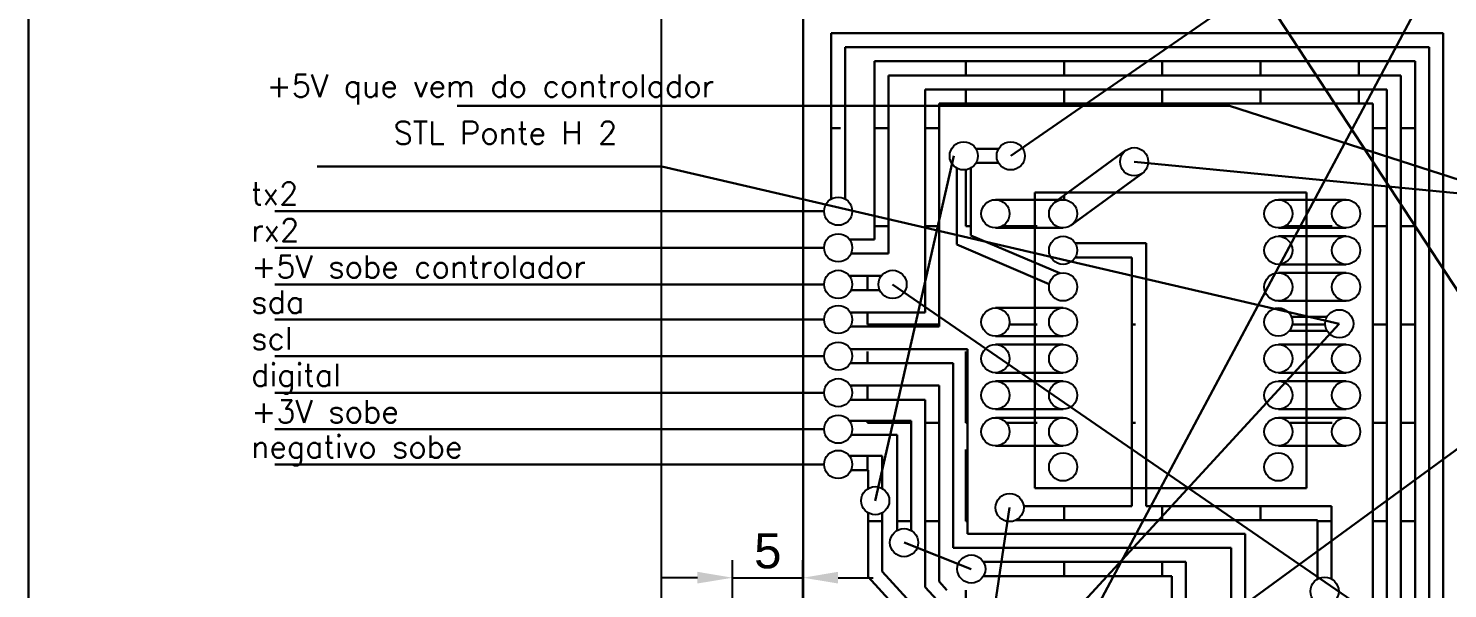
# Model space of a CAD drawing. Header units: millimetres. Extents: x -2700 to -2171, y -729 to -455.
# Drawn here: x -2700 to -2599.1, y -556.6 to -516.8 of the extents above; entities that cross this region are included whole.
import ezdxf

# ---------------------------------------------------------------- set-up
doc = ezdxf.new("R2010")
doc.units = ezdxf.units.MM
doc.styles.add('200-R060', font='romans.shx', dxfattribs={"height": 30})
doc.styles.get("Standard").update_dxf_attribs({"font": 'arial.ttf'})
doc.dimstyles.new('ISO-25', dxfattribs={"dimtxt": 2.5, "dimasz": 2.5, "dimexe": 1.25, "dimexo": 0.625, "dimtad": 1, "dimtxsty": 'Standard', "dimcen": 2.5, "dimadec": 0, "dimazin": 0, "dimtfac": 1, "dimtmove": 0, "dimatfit": 3, "dimfxl": 1, "dimarcsym": 0})
pattern_1 = [(0, (0, 0), (0, 6.985), [5.08, -1.905]), (90, (0, 0), (-6.985, 4e-16), [5.08, -1.905])]

# ---------------------------------------------------------------- blocks, each defined once
blk = doc.blocks.new('*D5')
at = {"color": 0, "lineweight": -2, "transparency": 16777216}
for p, q in [((-2645.53, -502.75), (-2656.23, -502.75)), ((-2654.98, -505.25), (-2654.98, -680.25)), ((-2645.53, -682.75), (-2656.23, -682.75))]:
    blk.add_line(p, q, dxfattribs=at)
at = {"color": 0, "lineweight": 30, "transparency": 16777216}
for points in [[(-2655.4, -505.25), (-2654.56, -505.25), (-2654.98, -502.75)], [(-2655.4, -680.25), (-2654.56, -680.25), (-2654.98, -682.75)]]:
    blk.add_solid(points, dxfattribs=at)
at = {"layer": 'Defpoints', "color": 0, "lineweight": 30, "transparency": 16777216}
for p in [(-2644.91, -502.75), (-2654.98, -682.75), (-2644.91, -682.75)]:
    blk.add_point(p, dxfattribs=at)
at = {"color": 0, "lineweight": 30, "transparency": 16777216, "insert": (-2656.88, -592.75), "char_height": 2.5, "attachment_point": 5, "rotation": 90}
blk.add_mtext('180', dxfattribs=at)
blk = doc.blocks.new('*D28')
at = {"color": 0, "lineweight": -2, "transparency": 16777216}
for p, q in [((-2649.91, -558.13), (-2649.91, -554.59)), ((-2644.91, -558.13), (-2644.91, -554.59)), ((-2652.41, -555.84), (-2654.91, -555.84)), ((-2649.91, -555.84), (-2644.91, -555.84)), ((-2642.41, -555.84), (-2639.91, -555.84))]:
    blk.add_line(p, q, dxfattribs=at)
at = {"color": 0, "lineweight": 30, "transparency": 16777216}
for points in [[(-2652.41, -555.42), (-2652.41, -556.25), (-2649.91, -555.84)], [(-2642.41, -555.42), (-2642.41, -556.25), (-2644.91, -555.84)]]:
    blk.add_solid(points, dxfattribs=at)
at = {"layer": 'Defpoints', "color": 0, "lineweight": 30, "transparency": 16777216}
for p in [(-2644.91, -555.84), (-2649.91, -558.75), (-2644.91, -558.75)]:
    blk.add_point(p, dxfattribs=at)
at = {"color": 0, "lineweight": 30, "transparency": 16777216, "insert": (-2647.41, -553.94), "char_height": 2.5, "attachment_point": 5}
blk.add_mtext('5', dxfattribs=at)

msp = doc.modelspace()

# ---------------------------------------------------------------- hatches: boundary and pattern name
at = {"lineweight": 30}
h = msp.add_hatch(dxfattribs=at)
h.set_pattern_fill('ANGLE', color=2)
h.set_pattern_definition(pattern_1)
h.paths.add_polyline_path([(-2601.202, -515.016), (-2607.162, -515.016), (-2607.162, -514.472), (-2608.162, -514.496), (-2608.162, -516.016), (-2601.767, -516.016)])
h.paths.add_polyline_path([(-2591.901, -515.016), (-2601.202, -515.016), (-2601.767, -516.016), (-2592.901, -516.016), (-2592.901, -528.251), (-2577.983, -528.251), (-2577.983, -530.502), (-2576.983, -530.6), (-2576.983, -528.251), (-2573.321, -528.251), (-2571.916, -527.251), (-2579.815, -527.251), (-2579.815, -524.675, -1), (-2581.815, -524.675), (-2581.815, -527.251), (-2591.901, -527.251)])
h.paths.add_polyline_path([(-2576.983, -530.856), (-2576.983, -530.6), (-2577.983, -530.502), (-2577.983, -531.568)])
h = msp.add_hatch(dxfattribs=at)
h.set_pattern_fill('ANGLE', color=2)
h.set_pattern_definition(pattern_1)
h.paths.add_polyline_path([(-2632.98, -531.498), (-2632.98, -526.716, -0.2679496), (-2633.98, -526.716), (-2633.98, -532.159), (-2628.421, -534.529), (-2628.421, -533.442)])
h.paths.add_polyline_path([(-2639.541, -534.984, -0.1622779), (-2639.341, -534.384), (-2641.607, -534.384, -0.1622779), (-2641.407, -534.984, -0.1032438), (-2641.49, -535.384), (-2639.457, -535.384, -0.1032438)])
h.paths.add_polyline_path([(-2638.834, -522.291), (-2639.834, -522.291), (-2639.834, -531.784), (-2641.607, -531.784, -0.1622779), (-2641.407, -532.384, -0.1032438), (-2641.49, -532.784), (-2638.834, -532.784)])
h.paths.add_polyline_path([(-2641.907, -522.291), (-2642.907, -522.291), (-2642.907, -528.918, -0.2679496), (-2641.907, -528.918)])
h.paths.add_polyline_path([(-2617.558, -517.123), (-2642.907, -517.123), (-2642.907, -522.291), (-2641.907, -522.291), (-2641.907, -518.123), (-2619, -518.123)])
h.paths.add_polyline_path([(-2638.834, -520.123), (-2621.883, -520.123), (-2620.442, -519.123), (-2639.834, -519.123), (-2639.834, -522.291), (-2638.834, -522.291)], flags=17)
h.paths.add_polyline_path([(-2677.851, -522.732), (-2640.29, -522.732), (-2640.29, -519.532), (-2677.851, -519.532)], flags=9)
h = msp.add_hatch(dxfattribs=at)
h.set_pattern_fill('ANGLE', color=2)
h.set_pattern_definition(pattern_1)
h.paths.add_polyline_path([(-2641.907, -518.123), (-2619, -518.123), (-2617.558, -517.123), (-2642.907, -517.123), (-2642.907, -522.291), (-2641.907, -522.291)])
h = msp.add_hatch(dxfattribs=at)
h.set_pattern_fill('ANGLE', color=2)
h.set_pattern_definition(pattern_1)
h.paths.add_polyline_path([(-2635.224, -522.291), (-2636.224, -522.291), (-2636.224, -534.807), (-2635.224, -530.424)])
h.paths.add_polyline_path([(-2623.325, -521.123), (-2636.224, -521.123), (-2636.224, -522.291), (-2635.224, -522.291), (-2635.224, -522.123), (-2624.767, -522.123)])
h.paths.add_polyline_path([(-2607.774, -521.123), (-2623.325, -521.123), (-2624.767, -522.123), (-2607.118, -522.123)])
h.paths.add_polyline_path([(-2609.085, -519.123), (-2620.442, -519.123), (-2621.883, -520.123), (-2608.429, -520.123)])
h.paths.add_polyline_path([(-2610.396, -517.123), (-2617.558, -517.123), (-2619, -518.123), (-2609.741, -518.123)])
h.paths.add_polyline_path([(-2602.392, -517.123), (-2610.396, -517.123), (-2609.741, -518.123), (-2602.956, -518.123)])
h.paths.add_polyline_path([(-2603.521, -519.123), (-2609.085, -519.123), (-2608.429, -520.123), (-2604.085, -520.123)])
h.paths.add_polyline_path([(-2604.65, -521.123), (-2607.774, -521.123), (-2607.118, -522.123), (-2605.214, -522.123)])
h.paths.add_polyline_path([(-2603.407, -521.123), (-2604.65, -521.123), (-2605.214, -522.123), (-2604.407, -522.123), (-2604.407, -525.57), (-2603.407, -525.892)])
h.paths.add_polyline_path([(-2603.407, -525.892), (-2604.407, -525.57), (-2604.407, -526.258), (-2603.407, -527.783)])
h.paths.add_polyline_path([(-2604.407, -526.258), (-2604.407, -527.92), (-2603.407, -528.018), (-2603.407, -527.783)])
h.paths.add_polyline_path([(-2603.407, -528.018), (-2604.407, -527.92), (-2604.407, -550.367), (-2603.407, -549.656)])
h.paths.add_polyline_path([(-2601.407, -530.833), (-2602.407, -529.308), (-2602.407, -548.945), (-2601.407, -548.233)])
h.paths.add_polyline_path([(-2601.407, -528.214), (-2602.407, -528.116), (-2602.407, -529.308), (-2601.407, -530.833)])
h.paths.add_polyline_path([(-2601.407, -526.536), (-2602.407, -526.214), (-2602.407, -528.116), (-2601.407, -528.214)])
h.paths.add_polyline_path([(-2601.407, -519.123), (-2603.521, -519.123), (-2604.085, -520.123), (-2602.407, -520.123), (-2602.407, -526.214), (-2601.407, -526.536)])
h.paths.add_polyline_path([(-2599.407, -517.123), (-2602.392, -517.123), (-2602.956, -518.123), (-2600.407, -518.123), (-2600.407, -526.858), (-2599.407, -527.18)])
h.paths.add_polyline_path([(-2599.407, -527.18), (-2600.407, -526.858), (-2600.407, -528.311), (-2599.407, -528.409)])
h.paths.add_polyline_path([(-2599.407, -528.409), (-2600.407, -528.311), (-2600.407, -532.358), (-2599.407, -533.884)])
h.paths.add_polyline_path([(-2599.407, -533.884), (-2600.407, -532.358), (-2600.407, -547.522), (-2599.407, -546.81)])
h = msp.add_hatch(dxfattribs=at)
h.set_pattern_fill('ANGLE', color=2)
h.set_pattern_definition(pattern_1)
h.paths.add_polyline_path([(-2641.907, -522.291), (-2642.907, -522.291), (-2642.907, -528.918, -0.2679496), (-2641.907, -528.918)])
h = msp.add_hatch(dxfattribs=at)
h.set_pattern_fill('ANGLE', color=2)
h.set_pattern_definition(pattern_1)
h.paths.add_polyline_path([(-2631.006, -525.35), (-2632.614, -525.35, -0.1316527), (-2632.48, -525.85, -0.1316527), (-2632.614, -526.35), (-2631.006, -526.35, -0.1316527), (-2631.14, -525.85, -0.1316527)])
h.paths.add_polyline_path([(-2628.421, -528.962), (-2631.233, -528.962, -0.4142136), (-2630.233, -529.962, -0.4142136), (-2631.233, -530.962), (-2628.421, -530.962)])
h.paths.add_polyline_path([(-2627.019, -529.161), (-2626.748, -528.962), (-2628.421, -528.962), (-2628.421, -530.962), (-2626.421, -530.962, -0.4142136), (-2627.421, -529.962, -0.2366544)])
h.paths.add_polyline_path([(-2626.662, -534.192), (-2628.421, -533.442), (-2628.421, -534.529), (-2627.401, -534.964, -0.2895917)])
h.paths.add_polyline_path([(-2620.525, -532.062), (-2625.555, -532.062, -0.1316527), (-2625.421, -532.562, -0.1316527), (-2625.555, -533.062), (-2621.525, -533.062), (-2621.525, -534.363), (-2620.525, -534.595)])
h.paths.add_polyline_path([(-2620.525, -534.595), (-2621.525, -534.363), (-2621.525, -546.697), (-2620.525, -547.385)])
h.paths.add_polyline_path([(-2620.525, -547.385), (-2621.525, -546.697), (-2621.525, -549.462), (-2620.525, -549.462)])
h.paths.add_polyline_path([(-2628.421, -536.662), (-2631.233, -536.662, -0.4142136), (-2630.233, -537.662, -0.4142136), (-2631.233, -538.662), (-2628.421, -538.662)])
h.paths.add_polyline_path([(-2626.421, -536.662), (-2628.421, -536.662), (-2628.421, -538.662), (-2626.421, -538.662, -0.4142136), (-2627.421, -537.662, -0.4142136)])
h.paths.add_polyline_path([(-2627.421, -540.262, -0.4142136), (-2626.421, -539.262), (-2628.421, -539.262), (-2628.421, -541.262), (-2626.421, -541.262, -0.4142136)])
h.paths.add_polyline_path([(-2628.421, -539.262), (-2631.233, -539.262, -0.4142136), (-2630.233, -540.262, -0.0995822), (-2630.311, -540.649), (-2629.42, -541.262), (-2628.421, -541.262)])
h.paths.add_polyline_path([(-2630.311, -540.649, -0.3021675), (-2631.233, -541.262), (-2629.42, -541.262)], flags=17)
h.paths.add_polyline_path([(-2628.421, -541.95), (-2628.549, -541.862), (-2631.233, -541.862, -0.4142136), (-2630.233, -542.862, -0.4142136), (-2631.233, -543.862), (-2628.421, -543.862)])
h.paths.add_polyline_path([(-2627.421, -542.862, -0.0526035), (-2627.399, -542.653), (-2628.421, -541.95), (-2628.421, -543.862), (-2626.421, -543.862, -0.4142136)])
h.paths.add_polyline_path([(-2626.421, -541.862), (-2628.421, -541.862), (-2628.421, -541.95), (-2627.399, -542.653, -0.353899)])
h.paths.add_polyline_path([(-2627.421, -545.462, -0.4142136), (-2626.421, -544.462), (-2628.421, -544.462), (-2628.421, -546.462), (-2626.421, -546.462, -0.4142136)])
h.paths.add_polyline_path([(-2628.421, -544.462), (-2631.233, -544.462, -0.4142136), (-2630.233, -545.462, -0.4142136), (-2631.233, -546.462), (-2628.421, -546.462)])
h.paths.add_polyline_path([(-2609.121, -544.462), (-2611.121, -544.462, -0.4142136), (-2610.121, -545.462, -0.4142136), (-2611.121, -546.462), (-2609.121, -546.462)])
h.paths.add_polyline_path([(-2607.309, -545.462, -0.4142136), (-2606.309, -544.462), (-2609.121, -544.462), (-2609.121, -546.462), (-2606.309, -546.462, -0.4142136)])
h.paths.add_polyline_path([(-2606.309, -541.862), (-2609.121, -541.862), (-2609.121, -543.862), (-2606.309, -543.862, -0.4142136), (-2607.309, -542.862, -0.4142136)])
h.paths.add_polyline_path([(-2609.121, -541.862), (-2610.542, -541.862), (-2610.651, -541.98, -0.2770225), (-2610.121, -542.862, -0.4142136), (-2611.121, -543.862), (-2609.121, -543.862)])
h.paths.add_polyline_path([(-2609.121, -539.262), (-2611.121, -539.262, -0.4142136), (-2610.121, -540.262, -0.4142136), (-2611.121, -541.262), (-2609.99, -541.262), (-2609.121, -540.317)])
h.paths.add_polyline_path([(-2609.121, -540.317), (-2609.99, -541.262), (-2609.121, -541.262)])
h.paths.add_polyline_path([(-2607.309, -540.262, -0.4142136), (-2606.309, -539.262), (-2608.15, -539.262), (-2609.121, -540.317), (-2609.121, -541.262), (-2606.309, -541.262, -0.4142136)])
h.paths.add_polyline_path([(-2608.15, -539.262), (-2609.121, -539.262), (-2609.121, -540.317)])
h.paths.add_polyline_path([(-2609.121, -534.162), (-2611.121, -534.162, -0.4142136), (-2610.121, -535.162, -0.4142136), (-2611.121, -536.162), (-2609.121, -536.162)])
h.paths.add_polyline_path([(-2607.309, -535.162, -0.4142136), (-2606.309, -534.162), (-2609.121, -534.162), (-2609.121, -536.162), (-2606.309, -536.162, -0.4142136)])
h.paths.add_polyline_path([(-2609.121, -531.562), (-2609.952, -531.562), (-2610.237, -532.095, -0.1220008), (-2610.121, -532.562, -0.383712), (-2611.016, -533.557), (-2611.019, -533.562), (-2609.121, -533.562)])
h.paths.add_polyline_path([(-2607.309, -532.562, -0.4142136), (-2606.309, -531.562), (-2609.121, -531.562), (-2609.121, -533.562), (-2606.309, -533.562, -0.4142136)])
h.paths.add_polyline_path([(-2609.952, -531.562), (-2611.121, -531.562, -0.2781563), (-2610.237, -532.095)])
h.paths.add_polyline_path([(-2609.121, -528.962), (-2611.121, -528.962, -0.4142136), (-2610.121, -529.962, -0.4142136), (-2611.121, -530.962), (-2609.632, -530.962), (-2609.121, -530.004)])
h.paths.add_polyline_path([(-2609.121, -530.004), (-2609.632, -530.962), (-2609.121, -530.962)])
h.paths.add_polyline_path([(-2607.309, -529.962, -0.4142136), (-2606.309, -528.962), (-2608.566, -528.962), (-2609.121, -530.004), (-2609.121, -530.962), (-2606.309, -530.962, -0.4142136)])
h.paths.add_polyline_path([(-2608.566, -528.962), (-2609.121, -528.962), (-2609.121, -530.004)])
h = msp.add_hatch(dxfattribs=at)
h.set_pattern_fill('ANGLE', color=2)
h.set_pattern_definition(pattern_1)
h.paths.add_polyline_path([(-2622.679, -528.462), (-2626.065, -528.462), (-2626.748, -528.962), (-2626.421, -528.962, -0.4142136), (-2625.421, -529.962, -0.2366544), (-2625.823, -530.763)])
h.paths.add_polyline_path([(-2620.77, -527.065, -0.6172668), (-2622.368, -526.263, -0.2366544), (-2621.966, -525.462), (-2626.065, -528.462), (-2622.679, -528.462)])
h = msp.add_hatch(dxfattribs=at)
h.set_pattern_fill('ANGLE', color=2)
h.set_pattern_definition(pattern_1)
h.paths.add_polyline_path([(-2635.224, -542.184), (-2637.907, -542.184), (-2638.135, -543.184), (-2636.224, -543.184), (-2636.224, -553.936), (-2635.224, -554.328)])
h.paths.add_polyline_path([(-2637.907, -542.184), (-2641.541, -542.184, -0.1316527), (-2641.407, -542.684, -0.1316527), (-2641.541, -543.184), (-2638.135, -543.184)])
h.paths.add_polyline_path([(-2638.477, -544.684), (-2641.607, -544.684, -0.1622779), (-2641.407, -545.284, -0.1032438), (-2641.49, -545.684), (-2638.706, -545.684)])
h.paths.add_polyline_path([(-2639.273, -547.184), (-2641.607, -547.184, -0.1622779), (-2641.407, -547.784, -0.1032438), (-2641.49, -548.184), (-2640.273, -548.184), (-2640.273, -549.497, -0.1891942), (-2639.551, -549.388), (-2639.273, -548.171)])
h.paths.add_polyline_path([(-2639.273, -548.171), (-2639.551, -549.388, -0.0749555), (-2639.273, -549.497)])
h.paths.add_polyline_path([(-2637.224, -544.684), (-2638.477, -544.684), (-2638.706, -545.684), (-2638.224, -545.684), (-2638.224, -552.481, -0.2679496), (-2637.224, -552.481)])
h.paths.add_polyline_path([(-2637.314, -539.584), (-2641.541, -539.584, -0.1316527), (-2641.407, -540.084, -0.1316527), (-2641.541, -540.584), (-2637.542, -540.584)])
h.paths.add_polyline_path([(-2633.224, -539.584), (-2637.314, -539.584), (-2637.542, -540.584), (-2634.224, -540.584), (-2634.224, -553.722), (-2630.65, -553.722), (-2630.5, -552.722), (-2633.224, -552.722)])
h.paths.add_polyline_path([(-2636.72, -536.984), (-2641.541, -536.984, -0.1316527), (-2641.407, -537.484, -0.1316527), (-2641.541, -537.984), (-2636.949, -537.984)])
h.paths.add_polyline_path([(-2635.224, -537.267), (-2636.224, -536.579), (-2636.224, -536.984), (-2636.72, -536.984), (-2636.949, -537.984), (-2635.224, -537.984)])
h.paths.add_polyline_path([(-2635.224, -530.424), (-2636.224, -534.807), (-2636.224, -536.579), (-2635.224, -537.267)])
h = msp.add_hatch(dxfattribs=at)
h.set_pattern_fill('ANGLE', color=2)
h.set_pattern_definition([(0, (0.3, 0), (0, 6.985), [5.08, -1.905]), (90, (0.3, 0), (-6.985, 4e-16), [5.08, -1.905])])
h.paths.add_polyline_path([(-2609.121, -537.283), (-2610.195, -537.283, -0.0973974), (-2610.121, -537.662, -0.1691958), (-2610.337, -538.283), (-2609.121, -538.283)])
h.paths.add_polyline_path([(-2607.79, -537.783, -0.0574348), (-2607.764, -537.556), (-2608.93, -537.283), (-2609.121, -537.283), (-2609.121, -538.283), (-2607.656, -538.283, -0.1316527)])
h.paths.add_polyline_path([(-2607.656, -537.283), (-2608.93, -537.283), (-2607.764, -537.556, -0.0736609)])
h = msp.add_hatch(dxfattribs=at)
h.set_pattern_fill('ANGLE', color=2)
h.set_pattern_definition(pattern_1)
h.paths.add_polyline_path([(-2603.407, -556.798), (-2604.407, -556.798), (-2604.407, -558.48), (-2603.407, -559.169)])
h.paths.add_polyline_path([(-2603.407, -549.656), (-2604.407, -550.367), (-2604.407, -556.798), (-2603.407, -556.798)])
h.paths.add_polyline_path([(-2601.407, -548.233), (-2602.407, -548.945), (-2602.407, -556.798), (-2601.407, -556.798)])
h.paths.add_polyline_path([(-2601.407, -556.798), (-2602.407, -556.798), (-2602.407, -559.857), (-2601.407, -560.545)])
h.paths.add_polyline_path([(-2599.407, -556.798), (-2600.407, -556.798), (-2600.407, -561.234), (-2599.407, -561.922)])
h.paths.add_polyline_path([(-2599.407, -546.81), (-2600.407, -547.522), (-2600.407, -556.798), (-2599.407, -556.798)])
h.paths.add_polyline_path([(-2596.239, -544.556), (-2597.239, -545.268), (-2597.239, -556.798), (-2596.239, -556.798)])
h.paths.add_polyline_path([(-2596.239, -556.798), (-2597.239, -556.798), (-2597.239, -562.893, -0.2679496), (-2596.239, -562.893)])
h.paths.add_polyline_path([(-2584.283, -547.595), (-2588.083, -547.595), (-2589.223, -547.595, -0.1316527), (-2589.089, -548.095, -0.1316527), (-2589.223, -548.595), (-2588.083, -548.595), (-2583.021, -548.595)])
h = msp.add_hatch(dxfattribs=at)
h.set_pattern_fill('ANGLE', color=2)
h.set_pattern_definition(pattern_1)
h.paths.add_polyline_path([(-2620.188, -550.753), (-2620.525, -550.753), (-2620.525, -549.462), (-2621.525, -549.462), (-2621.525, -550.753), (-2629.225, -550.753, -0.0250428), (-2629.22, -550.853, -0.2875033), (-2629.784, -551.753), (-2620.721, -551.753)])
h.paths.add_polyline_path([(-2618.865, -550.753), (-2620.188, -550.753), (-2620.721, -551.753), (-2619.773, -551.753)])
h.paths.add_polyline_path([(-2615.633, -550.753), (-2618.865, -550.753), (-2619.773, -551.753), (-2614.18, -551.753)])
h.paths.add_polyline_path([(-2607.333, -550.753), (-2615.633, -550.753), (-2614.18, -551.753), (-2608.333, -551.753), (-2608.333, -553.936), (-2607.333, -553.205)])
h.paths.add_polyline_path([(-2607.333, -553.205), (-2608.333, -553.936), (-2608.333, -555.778), (-2608.201, -555.868, -0.2291437), (-2607.333, -555.932)])
h.paths.add_polyline_path([(-2613.474, -552.722), (-2620.653, -552.722), (-2621.56, -553.722), (-2614.474, -553.722), (-2614.474, -558.423), (-2613.474, -557.693)])
h.paths.add_polyline_path([(-2620.653, -552.722), (-2621.238, -552.722), (-2621.771, -553.722), (-2621.56, -553.722)])
h.paths.add_polyline_path([(-2621.238, -552.722), (-2630.5, -552.722), (-2630.65, -553.722), (-2621.771, -553.722)])
h = msp.add_hatch(dxfattribs=at)
h.set_pattern_fill('ANGLE', color=2)
h.set_pattern_definition(pattern_1)
h.paths.add_polyline_path([(-2633.907, -581.405, -0.3772233), (-2634.779, -580.413, -0.3772233), (-2633.907, -579.421), (-2633.907, -577.156), (-2633.907, -575.156), (-2633.907, -561.262), (-2639.273, -555.391), (-2639.273, -551.229, -0.2679496), (-2640.273, -551.229), (-2640.273, -555.779), (-2634.907, -561.65), (-2634.907, -612.98), (-2633.907, -612.98)])
h = msp.add_hatch(dxfattribs=at)
h.set_pattern_fill('ANGLE', color=2)
h.set_pattern_definition(pattern_1)
h.paths.add_polyline_path([(-2631.107, -560.969, -0.2679497), (-2632.107, -560.97), (-2632.107, -580.413), (-2631.107, -580.413)])
h.paths.add_polyline_path([(-2631.1, -556.722), (-2634.673, -556.722), (-2635.224, -556.12), (-2635.224, -554.328), (-2636.224, -553.936), (-2636.224, -556.508), (-2635.114, -557.722), (-2631.25, -557.722)])
h = msp.add_hatch(dxfattribs=at)
h.set_pattern_fill('ANGLE', color=2)
h.set_pattern_definition(pattern_1)
h.paths.add_polyline_path([(-2622.468, -554.722), (-2630.8, -554.722), (-2630.95, -555.722), (-2623.376, -555.722)])
h.paths.add_polyline_path([(-2630.8, -554.722), (-2632.077, -554.722, -0.1316527), (-2631.943, -555.222, -0.1316527), (-2632.077, -555.722), (-2630.95, -555.722)])
h.paths.add_polyline_path([(-2617.688, -554.722), (-2622.305, -554.722), (-2622.838, -555.722), (-2618.688, -555.722), (-2618.688, -561.503), (-2617.688, -560.772)])
h.paths.add_polyline_path([(-2622.305, -554.722), (-2622.468, -554.722), (-2623.376, -555.722), (-2622.838, -555.722)])
h.paths.add_polyline_path([(-2617.688, -560.772), (-2618.688, -561.503), (-2618.688, -576.552), (-2617.688, -576.552)])
h.paths.add_polyline_path([(-2617.688, -576.552), (-2618.688, -576.552), (-2618.688, -580.413), (-2617.688, -580.413)])
h.paths.add_polyline_path([(-2608.042, -581.047, -0.2679496), (-2609.042, -581.047), (-2609.042, -581.923), (-2617.688, -581.923), (-2617.688, -580.413), (-2618.688, -580.413), (-2618.688, -582.923), (-2608.042, -582.923)])
h.paths.add_polyline_path([(-2608.042, -576.552), (-2609.042, -576.552), (-2609.042, -579.315, -0.2679496), (-2608.042, -579.315)])
h.paths.add_polyline_path([(-2608.042, -575.184), (-2609.042, -575.184), (-2609.042, -576.552), (-2608.042, -576.552)])
h.paths.add_polyline_path([(-2608.042, -571.617), (-2610.839, -571.617, -0.4142136), (-2609.839, -572.617, -0.4142136), (-2610.839, -573.617), (-2609.042, -573.617), (-2609.042, -575.184), (-2608.042, -575.184)])
h.paths.add_polyline_path([(-2605.407, -567.117), (-2609.973, -567.117, -0.1316527), (-2609.839, -567.617, -0.1316527), (-2609.973, -568.117), (-2606.407, -568.117), (-2606.407, -568.498, -0.2679496), (-2605.407, -568.498)])
h.paths.add_polyline_path([(-2611.839, -567.617, -0.1316527), (-2611.705, -567.117), (-2613.474, -567.117), (-2613.474, -557.693), (-2614.474, -558.423), (-2614.474, -568.117), (-2611.705, -568.117, -0.1316527)])
h.paths.add_polyline_path([(-2612.723, -570.617), (-2611.705, -570.617, -0.1316527), (-2611.839, -570.117, -0.1316527), (-2611.705, -569.617), (-2613.723, -569.617), (-2613.723, -574.318, -0.2679496), (-2612.723, -574.318)])
h.paths.add_polyline_path([(-2612.723, -576.552), (-2613.723, -576.552), (-2613.723, -579.547, -0.2679496), (-2612.723, -579.547)])
h.paths.add_polyline_path([(-2612.723, -576.05, -0.2679496), (-2613.723, -576.05), (-2613.723, -576.552), (-2612.723, -576.552)])
h = msp.add_hatch(dxfattribs=at)
h.set_pattern_fill('ANGLE', color=2)
h.set_pattern_definition(pattern_1)
h.paths.add_polyline_path([(-2608.333, -555.778), (-2608.333, -555.932, -0.0365611), (-2608.201, -555.868)])

# ---------------------------------------------------------------- linework, layer by layer
at = {"color": 5, "lineweight": 30}
msp.add_line((-2644.907, -558.754), (-2644.907, -502.752), dxfattribs=at)
at = {"color": 1, "lineweight": 30}
for p, q in [((-2590.089, -548.095), (-2615.147, -509.877)), ((-2614.588, -522.291), (-2669.482, -522.291)), ((-2586.563, -531.316), (-2614.588, -522.291)), ((-2654.939, -526.606), (-2679.45, -526.606)), ((-2606.79, -537.783), (-2654.939, -526.606)), ((-2643.407, -529.784), (-2682.438, -529.784)), ((-2643.407, -532.384), (-2682.438, -532.384)), ((-2643.407, -534.984), (-2682.438, -534.984)), ((-2643.407, -537.484), (-2682.438, -537.484)), ((-2643.407, -540.084), (-2682.438, -540.084)), ((-2643.407, -542.684), (-2682.438, -542.684)), ((-2643.407, -545.284), (-2682.438, -545.284)), ((-2643.407, -547.784), (-2682.438, -547.784))]:
    msp.add_line(p, q, dxfattribs=at)
at = {"color": 6, "lineweight": 30}
for p, q in [((-2630.14, -525.85), (-2610.981, -512.56)), ((-2625.53, -560.769), (-2599.841, -512.605)), ((-2567.964, -524.44), (-2623.53, -565.04)), ((-2634.18, -525.85), (-2639.773, -550.363)), ((-2558.934, -532.363), (-2621.368, -526.263)), ((-2638.541, -534.984), (-2596.739, -563.759)), ((-2606.79, -537.783), (-2629.607, -562.585)), ((-2631.607, -560.103), (-2630.22, -550.853)), ((-2637.724, -553.347), (-2632.943, -555.222))]:
    msp.add_line(p, q, dxfattribs=at)
at = {"color": 2, "lineweight": 30}
for p, q in [((-2599.407, -517.123), (-2642.907, -517.123)), ((-2642.907, -517.123), (-2642.907, -528.918)), ((-2599.407, -611.217), (-2599.407, -517.123)), ((-2600.407, -518.123), (-2641.907, -518.123)), ((-2641.907, -518.123), (-2641.907, -528.918)), ((-2600.407, -611.217), (-2600.407, -518.123)), ((-2639.834, -531.784), (-2639.834, -519.123)), ((-2601.407, -519.123), (-2639.834, -519.123)), ((-2601.407, -621.252), (-2601.407, -519.123)), ((-2602.407, -520.123), (-2638.834, -520.123)), ((-2638.834, -532.784), (-2638.834, -520.123)), ((-2602.407, -621.06), (-2602.407, -520.123)), ((-2603.407, -521.123), (-2636.224, -521.123)), ((-2636.224, -536.984), (-2636.224, -521.123)), ((-2603.407, -564.251), (-2603.407, -521.123)), ((-2604.407, -522.123), (-2635.224, -522.123)), ((-2635.224, -537.984), (-2635.224, -522.123)), ((-2604.407, -564.617), (-2604.407, -522.123)), ((-2632.614, -525.35), (-2631.006, -525.35)), ((-2627.004, -529.15), (-2621.951, -525.451)), ((-2632.614, -526.35), (-2631.006, -526.35)), ((-2633.98, -526.716), (-2633.98, -532.159)), ((-2632.98, -526.716), (-2632.98, -531.498)), ((-2625.838, -530.775), (-2620.785, -527.076)), ((-2628.421, -528.462), (-2628.421, -549.462)), ((-2609.121, -528.462), (-2628.421, -528.462)), ((-2609.121, -549.462), (-2609.121, -528.462)), ((-2631.233, -528.962), (-2626.421, -528.962)), ((-2611.121, -528.962), (-2606.309, -528.962)), ((-2626.662, -534.192), (-2632.98, -531.498)), ((-2631.233, -530.962), (-2626.421, -530.962)), ((-2611.121, -530.962), (-2606.309, -530.962)), ((-2611.121, -531.562), (-2606.309, -531.562)), ((-2639.834, -531.784), (-2641.607, -531.784)), ((-2627.401, -534.964), (-2633.98, -532.159)), ((-2625.555, -532.062), (-2620.525, -532.062)), ((-2620.525, -532.062), (-2620.525, -550.753)), ((-2638.834, -532.784), (-2641.49, -532.784)), ((-2625.555, -533.062), (-2621.525, -533.062)), ((-2621.525, -533.062), (-2621.525, -550.753)), ((-2611.121, -533.562), (-2606.309, -533.562)), ((-2639.341, -534.384), (-2641.607, -534.384)), ((-2611.121, -534.162), (-2606.309, -534.162)), ((-2639.457, -535.384), (-2641.49, -535.384)), ((-2611.121, -536.162), (-2606.309, -536.162)), ((-2636.224, -536.984), (-2641.541, -536.984)), ((-2631.233, -536.662), (-2626.421, -536.662)), ((-2607.656, -537.283), (-2610.195, -537.283)), ((-2635.224, -537.984), (-2641.541, -537.984)), ((-2631.233, -538.662), (-2626.421, -538.662)), ((-2607.656, -538.283), (-2610.337, -538.283)), ((-2633.224, -539.584), (-2641.541, -539.584)), ((-2633.224, -539.584), (-2633.224, -552.722)), ((-2631.233, -539.262), (-2626.421, -539.262)), ((-2611.121, -539.262), (-2606.309, -539.262)), ((-2634.224, -540.584), (-2641.541, -540.584)), ((-2634.224, -540.584), (-2634.224, -553.722)), ((-2631.233, -541.262), (-2626.421, -541.262)), ((-2611.121, -541.262), (-2606.309, -541.262)), ((-2635.224, -542.184), (-2641.541, -542.184)), ((-2635.224, -542.184), (-2635.224, -556.12)), ((-2631.233, -541.862), (-2626.421, -541.862)), ((-2611.121, -541.862), (-2606.309, -541.862)), ((-2636.224, -543.184), (-2641.541, -543.184)), ((-2636.224, -543.184), (-2636.224, -556.508)), ((-2637.224, -544.684), (-2641.607, -544.684)), ((-2637.224, -544.684), (-2637.224, -552.481)), ((-2631.233, -543.862), (-2626.421, -543.862)), ((-2631.233, -544.462), (-2626.421, -544.462)), ((-2611.121, -543.862), (-2606.309, -543.862)), ((-2611.121, -544.462), (-2606.309, -544.462)), ((-2638.224, -545.684), (-2641.49, -545.684)), ((-2638.224, -545.684), (-2638.224, -552.481)), ((-2631.233, -546.462), (-2626.421, -546.462)), ((-2611.121, -546.462), (-2606.309, -546.462)), ((-2639.273, -547.184), (-2641.607, -547.184)), ((-2639.273, -547.184), (-2639.273, -549.497)), ((-2640.273, -548.184), (-2641.49, -548.184)), ((-2640.273, -548.184), (-2640.273, -549.497)), ((-2628.421, -549.462), (-2609.121, -549.462)), ((-2629.225, -550.753), (-2621.525, -550.753)), ((-2620.525, -550.753), (-2607.333, -550.753)), ((-2607.333, -555.932), (-2607.333, -550.753)), ((-2640.273, -551.229), (-2640.273, -555.779)), ((-2639.273, -551.229), (-2639.273, -555.391)), ((-2629.784, -551.753), (-2608.333, -551.753)), ((-2608.333, -555.932), (-2608.333, -551.753)), ((-2633.224, -552.722), (-2613.474, -552.722)), ((-2613.474, -567.117), (-2613.474, -552.722)), ((-2634.224, -553.722), (-2614.474, -553.722)), ((-2614.474, -568.117), (-2614.474, -553.722)), ((-2632.077, -554.722), (-2617.688, -554.722)), ((-2617.688, -581.923), (-2617.688, -554.722)), ((-2640.273, -555.779), (-2634.907, -561.65)), ((-2639.273, -555.391), (-2633.907, -561.262)), ((-2632.077, -555.722), (-2618.688, -555.722)), ((-2618.688, -582.923), (-2618.688, -555.722)), ((-2636.224, -556.508), (-2635.114, -557.722)), ((-2635.224, -556.12), (-2634.673, -556.722))]:
    msp.add_line(p, q, dxfattribs=at)
at = {"color": 3, "lineweight": 30}
msp.add_lwpolyline([(-2699.964, -455.366), (-2464.831, -455.366), (-2464.831, -729.443), (-2699.964, -729.443)], close=True, dxfattribs=at)
at = {"color": 3}
for centre in [(-2633.48, -525.85), (-2630.14, -525.85), (-2621.368, -526.263), (-2642.407, -529.784), (-2631.233, -529.962), (-2631.233, -529.962), (-2626.421, -529.962), (-2626.421, -529.962), (-2626.421, -529.962), (-2611.121, -529.962), (-2606.309, -529.962), (-2642.407, -532.384), (-2626.421, -532.562), (-2611.121, -532.562), (-2606.309, -532.562), (-2642.407, -534.984), (-2638.541, -534.984), (-2626.421, -535.162), (-2611.121, -535.162), (-2606.309, -535.162), (-2642.407, -537.484), (-2642.407, -537.484), (-2631.233, -537.662), (-2631.233, -537.662), (-2626.421, -537.662), (-2626.421, -537.662), (-2611.121, -537.662), (-2611.121, -537.662), (-2606.79, -537.783), (-2642.407, -540.084), (-2631.233, -540.262), (-2631.233, -540.262), (-2626.421, -540.262), (-2611.121, -540.262), (-2606.309, -540.262), (-2642.407, -542.684), (-2631.233, -542.862), (-2631.233, -542.862), (-2626.421, -542.862), (-2611.121, -542.862), (-2606.309, -542.862), (-2642.407, -545.284), (-2631.233, -545.462), (-2631.233, -545.462), (-2626.421, -545.462), (-2611.121, -545.462), (-2606.309, -545.462), (-2642.407, -547.784), (-2642.407, -547.784), (-2626.421, -547.962), (-2626.421, -547.962), (-2611.121, -547.962), (-2611.121, -547.962), (-2639.773, -550.363), (-2630.22, -550.853), (-2637.724, -553.347), (-2632.943, -555.222), (-2607.833, -556.798)]:
    msp.add_circle(centre, 1, dxfattribs=at)

# ---------------------------------------------------------------- texts
at = {"color": 2, "style": '200-R060'}
for s, p in [('+5V que vem do controlador', (-2683.032, -521.666)), ('STL Ponte H 2', (-2674.01, -525.009)), ('tx2', (-2684.131, -529.324)), ('rx2', (-2684.131, -531.924)), ('+5V sobe controlador', (-2684.131, -534.524)), ('sda', (-2684.131, -537.024)), ('scl', (-2684.131, -539.624)), ('digital', (-2684.131, -542.224)), ('+3V sobe', (-2684.131, -544.824)), ('negativo sobe', (-2684.131, -547.324))]:
    msp.add_text(s, height=1.6, dxfattribs=at).set_placement(p)

# ---------------------------------------------------------------- dimensions: what is measured, and where the dimension line sits
at = {"color": 4, "lineweight": 30}
dim = msp.add_linear_dim(base=(-2654.979, -682.752), p1=(-2644.907, -502.752), p2=(-2644.907, -682.752), angle=90, dimstyle='ISO-25', override={"dimarcsym": 2}, dxfattribs=at)
dim.commit()
dim.dimension.update_dxf_attribs({"geometry": '*D5', "text_midpoint": (-2656.88, -592.752)})
dim = msp.add_linear_dim(base=(-2644.907, -555.837), p1=(-2649.907, -558.754), p2=(-2644.907, -558.754), dimstyle='ISO-25', override={"dimarcsym": 2}, dxfattribs=at)
dim.commit()
dim.dimension.update_dxf_attribs({"geometry": '*D28', "text_midpoint": (-2647.407, -553.941)})

doc.saveas('drawing.dxf')
